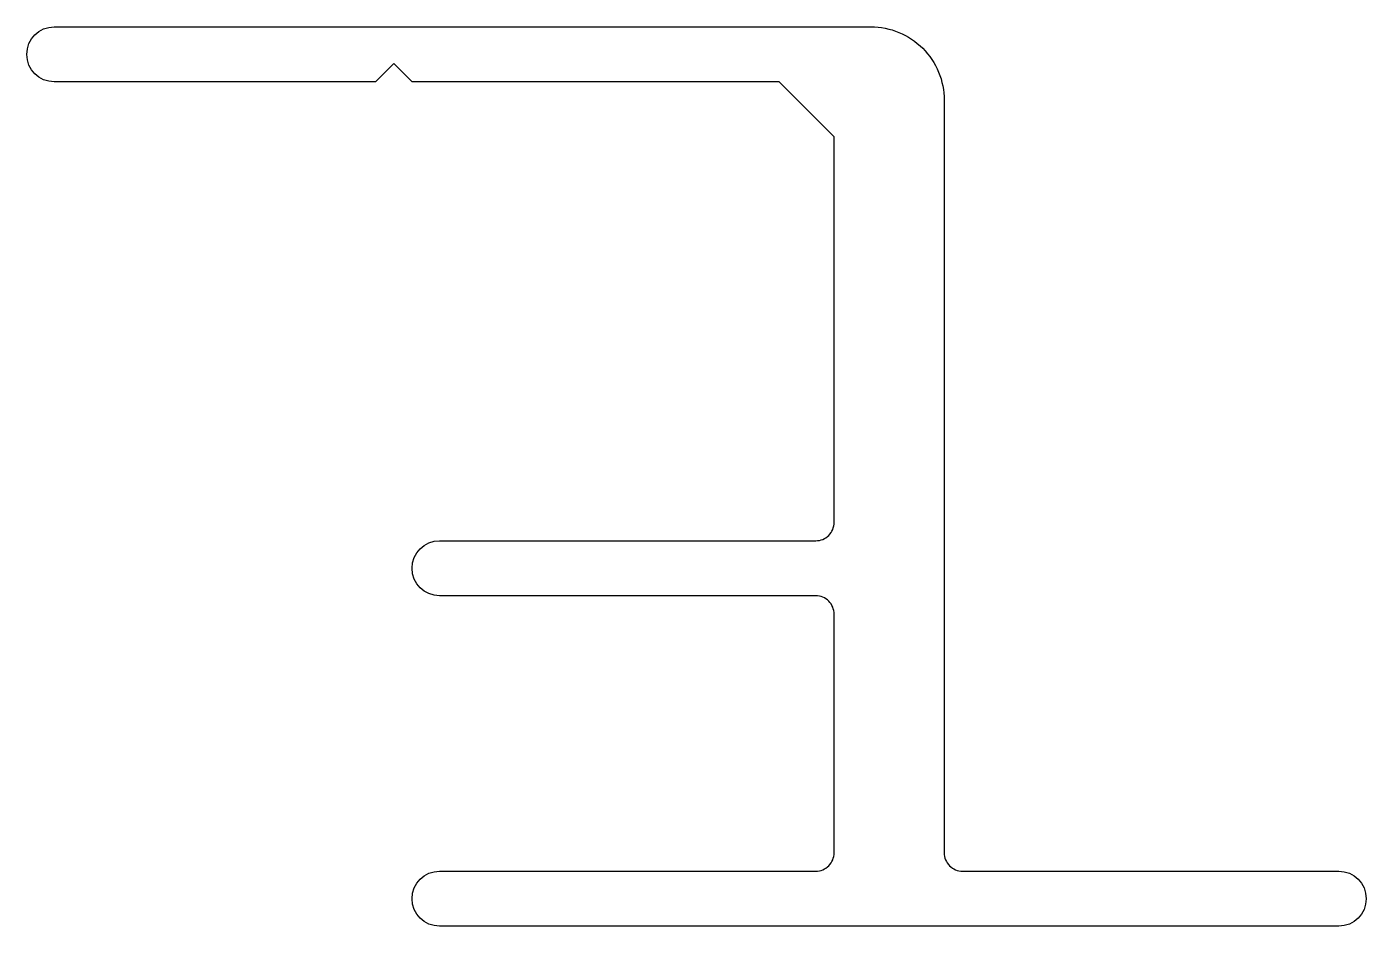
# Model space of a CAD drawing. Extents: x 158.1 to 194.6, y 218.5 to 243.
import ezdxf

# ---------------------------------------------------------------- set-up
doc = ezdxf.new("R2010")
doc.units = 0
doc.layers.get('0').update_dxf_attribs({"linetype": 'CONTINUOUS'})

msp = doc.modelspace()

# ---------------------------------------------------------------- linework, layer by layer
msp.add_lwpolyline([(181.127, 243.042, -0.414214), (183.127, 241.042), (183.127, 220.542, 0.414214), (183.627, 220.042), (193.877, 220.042, -1), (193.877, 218.542), (169.377, 218.542, -1), (169.377, 220.042), (179.627, 220.042, 0.414214), (180.127, 220.542), (180.127, 227.042, 0.414214), (179.627, 227.542), (169.377, 227.542, -1), (169.377, 229.042), (179.627, 229.042, 0.414214), (180.127, 229.542), (180.127, 240.042), (178.627, 241.542), (168.627, 241.542), (168.127, 242.042), (167.627, 241.542), (158.877, 241.542, -1), (158.877, 243.042)], format="xyb", close=True)

doc.saveas('drawing.dxf')
